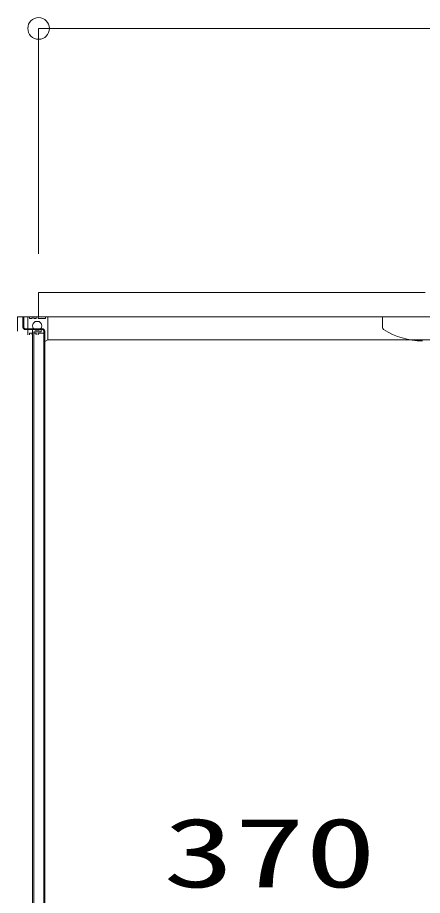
# Model space of a CAD drawing. Units: millimetres on the paper. Extents: x -305 to 305, y -152 to 152.
# Drawn here: x -248.51 to -237.32, y -39.64 to -15.39 of the extents above; entities that cross this region are included whole.
import ezdxf
from ezdxf.enums import TextEntityAlignment as Align

# ---------------------------------------------------------------- set-up
doc = ezdxf.new("R2010")
doc.units = ezdxf.units.MM
doc.layers.add('0-0_0', color=7, linetype='Continuous', lineweight=9)
doc.layers.add('0-1_VIEW0001', color=7, linetype='Continuous', lineweight=9)
doc.styles.add('ＭＳ ゴシック', font='')
doc.styles.get('ＭＳ ゴシック').set_extended_font_data('MS Gothic')

# ---------------------------------------------------------------- blocks, each defined once
blk = doc.blocks.new('_ORIGIN')
at = {"layer": '0-0_0'}
blk.add_line((0, 0), (-1, 0), dxfattribs=at)
blk.add_circle((0, 0), 0.5, dxfattribs=at)

msp = doc.modelspace()

# ---------------------------------------------------------------- linework, layer by layer
at = {"layer": '0-0_0'}
for p, q in [((-247.925, -21.914), (-247.925, -15.687)), ((-195.191, -15.687), (-247.325, -15.687))]:
    msp.add_line(p, q, dxfattribs=at)
at = {"layer": '0-1_VIEW0001'}
for p, q in [((-247.925, -22.985), (-237.248, -22.985)), ((-247.925, -22.985), (-247.925, -23.651)), ((-248.508, -23.651), (-248.508, -24.051)), ((-248.508, -23.651), (-221.125, -23.651)), ((-248.358, -23.651), (-248.358, -23.941)), ((-248.335, -23.651), (-248.358, -23.651)), ((-248.335, -23.651), (-248.335, -23.941)), ((-248.335, -23.651), (-193.825, -23.651)), ((-248.224, -24.151), (-248.224, -23.651)), ((-248.174, -23.701), (-248.174, -23.651)), ((-248.174, -23.701), (-248.108, -23.701)), ((-248.108, -23.701), (-248.108, -23.651)), ((-248.058, -23.701), (-248.058, -23.651)), ((-248.058, -23.701), (-247.991, -23.701)), ((-247.991, -23.701), (-247.991, -23.651)), ((-247.941, -23.701), (-247.941, -23.651)), ((-247.941, -23.701), (-247.738, -23.701)), ((-247.738, -23.651), (-247.738, -23.701)), ((-247.674, -23.651), (-247.674, -24.285)), ((-247.674, -23.651), (-247.674, -24.285)), ((-241.758, -23.651), (-227.091, -23.651)), ((-238.425, -23.948), (-238.425, -23.651)), ((-247.825, -23.985), (-248.291, -23.985)), ((-248.024, -23.785), (-247.908, -23.785)), ((-247.774, -24.008), (-248.291, -24.008)), ((-248.224, -24.151), (-248.224, -24.101)), ((-248.174, -24.101), (-248.174, -24.151)), ((-248.174, -24.101), (-248.108, -24.101)), ((-248.108, -24.151), (-248.108, -24.101)), ((-248.098, -24.008), (-248.098, -74.651)), ((-248.058, -24.068), (-248.058, -74.818)), ((-247.858, -24.068), (-248.058, -24.068)), ((-248.058, -24.151), (-248.058, -24.101)), ((-248.058, -24.101), (-247.991, -24.101)), ((-248.024, -24.018), (-247.908, -24.018)), ((-247.991, -24.151), (-247.991, -24.101)), ((-247.941, -24.151), (-247.941, -24.101)), ((-247.941, -24.101), (-247.758, -24.101)), ((-247.858, -24.008), (-247.858, -24.068)), ((-247.781, -24.051), (-247.781, -75.851)), ((-247.758, -24.051), (-247.758, -75.918)), ((-194.508, -24.285), (-247.674, -24.285))]:
    msp.add_line(p, q, dxfattribs=at)
msp.add_lwpolyline([(-247.758, -24.101), (-247.758, -24.337), (-247.674, -24.285)], dxfattribs=at)
for centre, radius, start, end in [((-248.291, -23.941), 0.0667, 180, 270), ((-248.291, -23.941), 0.0433, 180, 270), ((-247.956, -23.901), 0.135, 120.5102, 239.4898), ((-247.976, -23.901), 0.135, 300.5102, 59.4898), ((-247.825, -24.051), 0.0667, 360, 90), ((-238.358, -23.948), 0.0667, 180.0001, 237.4967), ((-237.319, -22.318), 2, 237.4967, 270), ((-247.825, -24.051), 0.0433, 360, 90)]:
    msp.add_arc(centre, radius, start, end, dxfattribs=at)

# ---------------------------------------------------------------- block references
at = {"layer": '0-0_0', "xscale": 0.6, "yscale": 0.6, "rotation": 180}
msp.add_blockref('_ORIGIN', (-247.925, -15.687), dxfattribs=at)

# ---------------------------------------------------------------- texts
at = {"layer": '0-1_VIEW0001', "style": 'ＭＳ ゴシック', "width": 1.5}
msp.add_text('370', height=1.921, dxfattribs=at).set_placement((-244.48, -39.99), align=Align.BOTTOM_LEFT)

doc.saveas('drawing.dxf')
